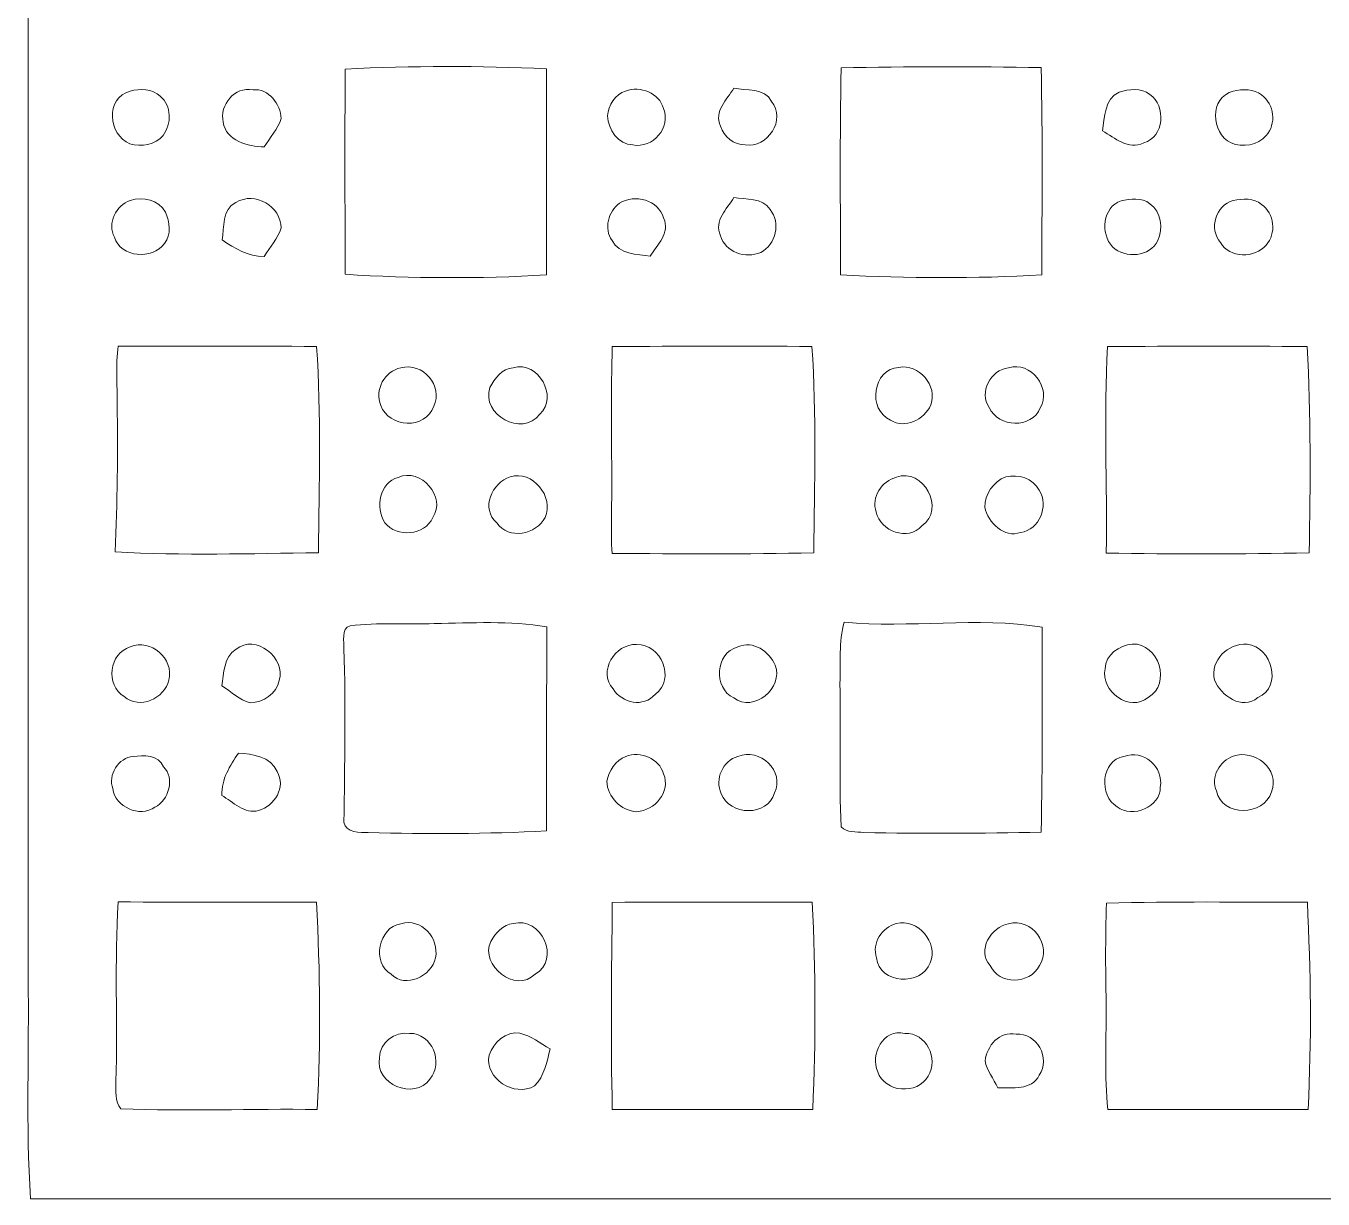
# Model space of a CAD drawing. Header units: centimetres. Extents: x -15.9 to 15.9, y -16 to 16.
# Drawn here: x -15.88 to 0.01, y -15.98 to -1.61 of the extents above; entities that cross this region are included whole.
import ezdxf

# ---------------------------------------------------------------- set-up
doc = ezdxf.new("R2010")
doc.units = ezdxf.units.CM
doc.header["$MEASUREMENT"] = 0
doc.layers.add('Layer 1', color=7, linetype='Continuous')

msp = doc.modelspace()

# ---------------------------------------------------------------- linework, layer by layer
at = {"layer": 'Layer 1', "color": 251, "lineweight": 9}
for points, knots in [([(-15.84223, 15.97032), (-15.18677, 15.98866), (-14.53061, 15.98125), (-13.87479, 15.98161), (-13.87479, 15.98161), (-5.5256, 15.98161), (2.82325, 15.98161), (11.17244, 15.98161), (11.17244, 15.98161), (12.71972, 15.97561), (14.26736, 15.99395), (15.81464, 15.97244), (15.81464, 15.97244), (15.87955, 14.88976), (15.83757, 13.80532), (15.84745, 12.72159), (15.84745, 12.72159), (15.85168, 11.66008), (15.8224, 10.59822), (15.8538, 9.5367), (15.8538, 9.5367), (15.83334, 7.98555), (15.85733, 6.43438), (15.84145, 4.88322), (15.84145, 4.88322), (15.8531, 2.92636), (15.85627, 0.9695), (15.83299, -0.987), (15.83299, -0.987), (15.86721, -2.02205), (15.8344, -3.05746), (15.85027, -4.09251), (15.85027, -4.09251), (15.84286, -7.57408), (15.84957, -11.056), (15.84921, -14.53756), (15.84921, -14.53756), (15.83475, -15.01875), (15.87638, -15.50452), (15.81605, -15.98324), (15.81605, -15.98324), (5.26976, -15.97548), (-5.27689, -15.98289), (-15.82318, -15.97972), (-15.82318, -15.97972), (-15.87822, -15.07519), (-15.84012, -14.16891), (-15.85035, -13.26368), (-15.85035, -13.26368), (-15.84506, -3.51889), (-15.86093, 6.22589), (-15.84223, 15.97032), (-15.84223, 15.97032), (-15.84223, 15.97032), (-15.84223, 15.97032), (-15.84223, 15.97032)], [0, 0, 0, 0, 0.06666667, 0.06666667, 0.06666667, 0.06666667, 0.13333333, 0.13333333, 0.13333333, 0.13333333, 0.2, 0.2, 0.2, 0.2, 0.26666667, 0.26666667, 0.26666667, 0.26666667, 0.33333333, 0.33333333, 0.33333333, 0.33333333, 0.4, 0.4, 0.4, 0.4, 0.46666667, 0.46666667, 0.46666667, 0.46666667, 0.53333333, 0.53333333, 0.53333333, 0.53333333, 0.6, 0.6, 0.6, 0.6, 0.66666667, 0.66666667, 0.66666667, 0.66666667, 0.73333333, 0.73333333, 0.73333333, 0.73333333, 0.8, 0.8, 0.8, 0.8, 0.86666667, 0.86666667, 0.86666667, 0.86666667, 1, 1, 1, 1]), ([(-11.96909, -2.14271), (-11.9712, -2.9802), (-11.97015, -3.81769), (-11.96909, -4.6552), (-11.96909, -4.6552), (-11.14782, -4.70775), (-10.32267, -4.70987), (-9.50105, -4.66402), (-9.50105, -4.66402), (-9.49964, -3.82228), (-9.49928, -2.9809), (-9.50105, -2.13953), (-9.50105, -2.13953), (-10.32303, -2.10002), (-11.14747, -2.09932), (-11.96909, -2.14271), (-11.96909, -2.14271), (-11.96909, -2.14271), (-11.96909, -2.14271), (-11.96909, -2.14271)], [0, 0, 0, 0, 0.16666667, 0.16666667, 0.16666667, 0.16666667, 0.33333333, 0.33333333, 0.33333333, 0.33333333, 0.5, 0.5, 0.5, 0.5, 0.66666667, 0.66666667, 0.66666667, 0.66666667, 1, 1, 1, 1]), ([(-5.89249, -2.12718), (-5.91083, -2.97244), (-5.90166, -3.81805), (-5.8999, -4.6633), (-5.8999, -4.6633), (-5.07863, -4.70564), (-4.25454, -4.70881), (-3.43328, -4.66402), (-3.43328, -4.66402), (-3.43504, -3.81734), (-3.42199, -2.97032), (-3.44386, -2.12401), (-3.44386, -2.12401), (-4.26018, -2.10919), (-5.07651, -2.10884), (-5.89249, -2.12718), (-5.89249, -2.12718), (-5.89249, -2.12718), (-5.89249, -2.12718), (-5.89249, -2.12718)], [0, 0, 0, 0, 0.16666667, 0.16666667, 0.16666667, 0.16666667, 0.33333333, 0.33333333, 0.33333333, 0.33333333, 0.5, 0.5, 0.5, 0.5, 0.66666667, 0.66666667, 0.66666667, 0.66666667, 1, 1, 1, 1]), ([(-14.60187, -2.41081), (-14.90914, -2.49619), (-14.87104, -2.94774), (-14.60469, -3.05746), (-14.60469, -3.05746), (-14.46605, -3.09344), (-14.29248, -3.07474), (-14.19935, -2.9555), (-14.19935, -2.9555), (-14.09281, -2.81827), (-14.0914, -2.58791), (-14.23392, -2.47502), (-14.23392, -2.47502), (-14.33058, -2.38224), (-14.4791, -2.38118), (-14.60187, -2.41081), (-14.60187, -2.41081), (-14.60187, -2.41081), (-14.60187, -2.41081), (-14.60187, -2.41081)], [0, 0, 0, 0, 0.16666667, 0.16666667, 0.16666667, 0.16666667, 0.33333333, 0.33333333, 0.33333333, 0.33333333, 0.5, 0.5, 0.5, 0.5, 0.66666667, 0.66666667, 0.66666667, 0.66666667, 1, 1, 1, 1]), ([(-13.4624, -2.79217), (-13.42888, -3.02147), (-13.15583, -3.09062), (-12.96075, -3.09415), (-12.96075, -3.09415), (-12.88948, -2.98055), (-12.79071, -2.8786), (-12.75261, -2.74772), (-12.75261, -2.74772), (-12.75684, -2.57168), (-12.90677, -2.37695), (-13.09692, -2.39529), (-13.09692, -2.39529), (-13.32622, -2.35437), (-13.50755, -2.5798), (-13.4624, -2.79217), (-13.4624, -2.79217), (-13.4624, -2.79217), (-13.4624, -2.79217), (-13.4624, -2.79217)], [0, 0, 0, 0, 0.16666667, 0.16666667, 0.16666667, 0.16666667, 0.33333333, 0.33333333, 0.33333333, 0.33333333, 0.5, 0.5, 0.5, 0.5, 0.66666667, 0.66666667, 0.66666667, 0.66666667, 1, 1, 1, 1]), ([(-8.53374, -2.41047), (-8.66321, -2.44962), (-8.74364, -2.58651), (-8.75493, -2.71561), (-8.75493, -2.71561), (-8.74681, -2.88036), (-8.62123, -3.06663), (-8.44377, -3.07086), (-8.44377, -3.07086), (-8.20001, -3.11708), (-7.97388, -2.85955), (-8.06736, -2.62461), (-8.06736, -2.62461), (-8.12205, -2.43375), (-8.35206, -2.34485), (-8.53374, -2.41047), (-8.53374, -2.41047), (-8.53374, -2.41047), (-8.53374, -2.41047), (-8.53374, -2.41047)], [0, 0, 0, 0, 0.16666667, 0.16666667, 0.16666667, 0.16666667, 0.33333333, 0.33333333, 0.33333333, 0.33333333, 0.5, 0.5, 0.5, 0.5, 0.66666667, 0.66666667, 0.66666667, 0.66666667, 1, 1, 1, 1]), ([(-7.20729, -2.37555), (-7.29161, -2.51841), (-7.45459, -2.65353), (-7.37028, -2.84191), (-7.37028, -2.84191), (-7.33147, -2.96961), (-7.20447, -3.07404), (-7.06795, -3.0698), (-7.06795, -3.0698), (-6.79878, -3.11672), (-6.55783, -2.75654), (-6.74727, -2.53852), (-6.74727, -2.53852), (-6.8277, -2.36532), (-7.05877, -2.40729), (-7.20729, -2.37555), (-7.20729, -2.37555), (-7.20729, -2.37555), (-7.20729, -2.37555), (-7.20729, -2.37555)], [0, 0, 0, 0, 0.16666667, 0.16666667, 0.16666667, 0.16666667, 0.33333333, 0.33333333, 0.33333333, 0.33333333, 0.5, 0.5, 0.5, 0.5, 0.66666667, 0.66666667, 0.66666667, 0.66666667, 1, 1, 1, 1]), ([(-2.48889, -2.42493), (-2.66775, -2.50606), (-2.66387, -2.73784), (-2.69138, -2.89941), (-2.69138, -2.89941), (-2.53687, -2.98373), (-2.38023, -3.13754), (-2.18621, -3.04617), (-2.18621, -3.04617), (-1.93432, -2.97561), (-1.90892, -2.5918), (-2.11142, -2.45138), (-2.11142, -2.45138), (-2.21513, -2.36636), (-2.37247, -2.38859), (-2.48889, -2.42493), (-2.48889, -2.42493), (-2.48889, -2.42493), (-2.48889, -2.42493), (-2.48889, -2.42493)], [0, 0, 0, 0, 0.16666667, 0.16666667, 0.16666667, 0.16666667, 0.33333333, 0.33333333, 0.33333333, 0.33333333, 0.5, 0.5, 0.5, 0.5, 0.66666667, 0.66666667, 0.66666667, 0.66666667, 1, 1, 1, 1]), ([(-1.08942, -2.41187), (-1.38716, -2.48808), (-1.36459, -2.92164), (-1.11729, -3.04687), (-1.11729, -3.04687), (-0.97618, -3.10296), (-0.78815, -3.07721), (-0.6869, -2.95621), (-0.6869, -2.95621), (-0.55778, -2.81792), (-0.58777, -2.5671), (-0.74193, -2.45915), (-0.74193, -2.45915), (-0.83754, -2.37942), (-0.97618, -2.38613), (-1.08942, -2.41187), (-1.08942, -2.41187), (-1.08942, -2.41187), (-1.08942, -2.41187), (-1.08942, -2.41187)], [0, 0, 0, 0, 0.16666667, 0.16666667, 0.16666667, 0.16666667, 0.33333333, 0.33333333, 0.33333333, 0.33333333, 0.5, 0.5, 0.5, 0.5, 0.66666667, 0.66666667, 0.66666667, 0.66666667, 1, 1, 1, 1]), ([(-13.30647, -3.77712), (-13.48109, -3.85368), (-13.44652, -4.0851), (-13.4758, -4.23432), (-13.4758, -4.23432), (-13.32093, -4.33875), (-13.15724, -4.44034), (-12.96145, -4.43646), (-12.96145, -4.43646), (-12.88984, -4.32217), (-12.79141, -4.21951), (-12.75225, -4.08827), (-12.75225, -4.08827), (-12.75261, -3.82651), (-13.07187, -3.62931), (-13.30647, -3.77712), (-13.30647, -3.77712), (-13.30647, -3.77712), (-13.30647, -3.77712), (-13.30647, -3.77712)], [0, 0, 0, 0, 0.16666667, 0.16666667, 0.16666667, 0.16666667, 0.33333333, 0.33333333, 0.33333333, 0.33333333, 0.5, 0.5, 0.5, 0.5, 0.66666667, 0.66666667, 0.66666667, 0.66666667, 1, 1, 1, 1]), ([(-14.60151, -3.75137), (-14.77402, -3.80535), (-14.88409, -4.03641), (-14.79484, -4.19904), (-14.79484, -4.19904), (-14.71899, -4.45482), (-14.32741, -4.48234), (-14.18241, -4.27736), (-14.18241, -4.27736), (-14.0921, -4.17012), (-14.1168, -4.01172), (-14.17077, -3.89283), (-14.17077, -3.89283), (-14.25191, -3.74326), (-14.447, -3.70198), (-14.60151, -3.75137), (-14.60151, -3.75137), (-14.60151, -3.75137), (-14.60151, -3.75137), (-14.60151, -3.75137)], [0, 0, 0, 0, 0.16666667, 0.16666667, 0.16666667, 0.16666667, 0.33333333, 0.33333333, 0.33333333, 0.33333333, 0.5, 0.5, 0.5, 0.5, 0.66666667, 0.66666667, 0.66666667, 0.66666667, 1, 1, 1, 1]), ([(-8.60711, -3.78559), (-8.74681, -3.88684), (-8.80254, -4.09498), (-8.69848, -4.24208), (-8.69848, -4.24208), (-8.6117, -4.41036), (-8.39157, -4.40965), (-8.23211, -4.4347), (-8.23211, -4.4347), (-8.14745, -4.29041), (-7.9834, -4.15424), (-8.06736, -3.96515), (-8.06736, -3.96515), (-8.12874, -3.74537), (-8.42226, -3.666), (-8.60711, -3.78559), (-8.60711, -3.78559), (-8.60711, -3.78559), (-8.60711, -3.78559), (-8.60711, -3.78559)], [0, 0, 0, 0, 0.16666667, 0.16666667, 0.16666667, 0.16666667, 0.33333333, 0.33333333, 0.33333333, 0.33333333, 0.5, 0.5, 0.5, 0.5, 0.66666667, 0.66666667, 0.66666667, 0.66666667, 1, 1, 1, 1]), ([(-7.20694, -3.71539), (-7.29125, -3.85861), (-7.45459, -3.99408), (-7.37028, -4.18246), (-7.37028, -4.18246), (-7.31348, -4.38355), (-7.06195, -4.46927), (-6.87745, -4.38708), (-6.87745, -4.38708), (-6.6933, -4.29289), (-6.62662, -4.02266), (-6.7635, -3.86144), (-6.7635, -3.86144), (-6.85416, -3.7108), (-7.06336, -3.74361), (-7.20694, -3.71539), (-7.20694, -3.71539), (-7.20694, -3.71539), (-7.20694, -3.71539), (-7.20694, -3.71539)], [0, 0, 0, 0, 0.16666667, 0.16666667, 0.16666667, 0.16666667, 0.33333333, 0.33333333, 0.33333333, 0.33333333, 0.5, 0.5, 0.5, 0.5, 0.66666667, 0.66666667, 0.66666667, 0.66666667, 1, 1, 1, 1]), ([(-2.46384, -3.75419), (-2.69138, -3.83674), (-2.72031, -4.15424), (-2.56897, -4.32111), (-2.56897, -4.32111), (-2.41198, -4.4654), (-2.11106, -4.44459), (-2.01229, -4.24208), (-2.01229, -4.24208), (-1.94879, -4.09427), (-1.97066, -3.88825), (-2.11142, -3.79194), (-2.11142, -3.79194), (-2.20773, -3.70833), (-2.35166, -3.73479), (-2.46384, -3.75419), (-2.46384, -3.75419), (-2.46384, -3.75419), (-2.46384, -3.75419), (-2.46384, -3.75419)], [0, 0, 0, 0, 0.16666667, 0.16666667, 0.16666667, 0.16666667, 0.33333333, 0.33333333, 0.33333333, 0.33333333, 0.5, 0.5, 0.5, 0.5, 0.66666667, 0.66666667, 0.66666667, 0.66666667, 1, 1, 1, 1]), ([(-1.08942, -3.75243), (-1.3032, -3.80923), (-1.39316, -4.09639), (-1.24641, -4.26678), (-1.24641, -4.26678), (-1.13458, -4.46257), (-0.82625, -4.46116), (-0.6869, -4.29676), (-0.6869, -4.29676), (-0.55778, -4.15848), (-0.58777, -3.90765), (-0.74193, -3.7997), (-0.74193, -3.7997), (-0.83754, -3.71997), (-0.97618, -3.72668), (-1.08942, -3.75243), (-1.08942, -3.75243), (-1.08942, -3.75243), (-1.08942, -3.75243), (-1.08942, -3.75243)], [0, 0, 0, 0, 0.16666667, 0.16666667, 0.16666667, 0.16666667, 0.33333333, 0.33333333, 0.33333333, 0.33333333, 0.5, 0.5, 0.5, 0.5, 0.66666667, 0.66666667, 0.66666667, 0.66666667, 1, 1, 1, 1]), ([(-14.74686, -5.53432), (-14.78355, -5.76892), (-14.75709, -6.00669), (-14.76168, -6.2434), (-14.76168, -6.2434), (-14.75003, -6.84701), (-14.76097, -7.45131), (-14.78531, -8.05456), (-14.78531, -8.05456), (-13.95664, -8.1043), (-13.12479, -8.07573), (-12.29505, -8.06656), (-12.29505, -8.06656), (-12.28694, -7.22412), (-12.2633, -6.37993), (-12.31728, -5.53855), (-12.31728, -5.53855), (-13.12726, -5.53573), (-13.93723, -5.53996), (-14.74686, -5.53432), (-14.74686, -5.53432), (-14.74686, -5.53432), (-14.74686, -5.53432), (-14.74686, -5.53432)], [0, 0, 0, 0, 0.14285714, 0.14285714, 0.14285714, 0.14285714, 0.28571429, 0.28571429, 0.28571429, 0.28571429, 0.42857143, 0.42857143, 0.42857143, 0.42857143, 0.57142857, 0.57142857, 0.57142857, 0.57142857, 0.71428571, 0.71428571, 0.71428571, 0.71428571, 1, 1, 1, 1]), ([(-8.69565, -5.53961), (-8.71259, -6.08818), (-8.70377, -6.63675), (-8.70236, -7.18532), (-8.70236, -7.18532), (-8.70025, -7.48236), (-8.71789, -7.77975), (-8.69778, -8.07644), (-8.69778, -8.07644), (-7.8744, -8.07679), (-7.05066, -8.08772), (-6.22728, -8.06656), (-6.22728, -8.06656), (-6.21916, -7.22377), (-6.19553, -6.37993), (-6.24985, -5.53855), (-6.24985, -5.53855), (-7.06512, -5.53644), (-7.88038, -5.53608), (-8.69565, -5.53961), (-8.69565, -5.53961), (-8.69565, -5.53961), (-8.69565, -5.53961), (-8.69565, -5.53961)], [0, 0, 0, 0, 0.14285714, 0.14285714, 0.14285714, 0.14285714, 0.28571429, 0.28571429, 0.28571429, 0.28571429, 0.42857143, 0.42857143, 0.42857143, 0.42857143, 0.57142857, 0.57142857, 0.57142857, 0.57142857, 0.71428571, 0.71428571, 0.71428571, 0.71428571, 1, 1, 1, 1]), ([(-2.62859, -5.53926), (-2.67939, -6.38169), (-2.62965, -7.22624), (-2.64693, -8.07009), (-2.64693, -8.07009), (-1.81826, -8.0849), (-0.98888, -8.0842), (-0.15985, -8.06656), (-0.15985, -8.06656), (-0.14609, -7.22412), (-0.13551, -6.38063), (-0.1849, -5.53926), (-0.1849, -5.53926), (-0.99946, -5.53608), (-1.81403, -5.53679), (-2.62859, -5.53926), (-2.62859, -5.53926), (-2.62859, -5.53926), (-2.62859, -5.53926), (-2.62859, -5.53926)], [0, 0, 0, 0, 0.16666667, 0.16666667, 0.16666667, 0.16666667, 0.33333333, 0.33333333, 0.33333333, 0.33333333, 0.5, 0.5, 0.5, 0.5, 0.66666667, 0.66666667, 0.66666667, 0.66666667, 1, 1, 1, 1]), ([(-9.91027, -5.80031), (-10.04398, -5.81125), (-10.13993, -5.93014), (-10.19603, -6.04232), (-10.19603, -6.04232), (-10.30256, -6.37393), (-9.8062, -6.65615), (-9.58501, -6.37076), (-9.58501, -6.37076), (-9.35429, -6.15556), (-9.59913, -5.71247), (-9.91027, -5.80031), (-9.91027, -5.80031), (-9.91027, -5.80031), (-9.91027, -5.80031), (-9.91027, -5.80031)], [0, 0, 0, 0, 0.2, 0.2, 0.2, 0.2, 0.4, 0.4, 0.4, 0.4, 0.6, 0.6, 0.6, 0.6, 1, 1, 1, 1]), ([(-3.8425, -5.80031), (-4.0584, -5.82289), (-4.21221, -6.103), (-4.0778, -6.2882), (-4.0778, -6.2882), (-3.96879, -6.53691), (-3.55745, -6.54997), (-3.45338, -6.29173), (-3.45338, -6.29173), (-3.31227, -6.05079), (-3.56557, -5.71494), (-3.8425, -5.80031), (-3.8425, -5.80031), (-3.8425, -5.80031), (-3.8425, -5.80031), (-3.8425, -5.80031)], [0, 0, 0, 0, 0.2, 0.2, 0.2, 0.2, 0.4, 0.4, 0.4, 0.4, 0.6, 0.6, 0.6, 0.6, 1, 1, 1, 1]), ([(-11.28505, -5.80172), (-11.48508, -5.83877), (-11.61137, -6.06984), (-11.53023, -6.2621), (-11.53023, -6.2621), (-11.43816, -6.53515), (-10.97778, -6.56372), (-10.88359, -6.27127), (-10.88359, -6.27127), (-10.76153, -6.02539), (-11.01976, -5.72447), (-11.28505, -5.80172), (-11.28505, -5.80172), (-11.28505, -5.80172), (-11.28505, -5.80172), (-11.28505, -5.80172)], [0, 0, 0, 0, 0.2, 0.2, 0.2, 0.2, 0.4, 0.4, 0.4, 0.4, 0.6, 0.6, 0.6, 0.6, 1, 1, 1, 1]), ([(-5.18446, -5.79537), (-5.50937, -5.81478), (-5.57146, -6.31607), (-5.28959, -6.44202), (-5.28959, -6.44202), (-5.10826, -6.55279), (-4.87614, -6.43884), (-4.79465, -6.25575), (-4.79465, -6.25575), (-4.70539, -6.01868), (-4.94211, -5.74846), (-5.18446, -5.79537), (-5.18446, -5.79537), (-5.18446, -5.79537), (-5.18446, -5.79537), (-5.18446, -5.79537)], [0, 0, 0, 0, 0.2, 0.2, 0.2, 0.2, 0.4, 0.4, 0.4, 0.4, 0.6, 0.6, 0.6, 0.6, 1, 1, 1, 1]), ([(-11.31715, -7.14334), (-11.54858, -7.20719), (-11.60467, -7.5127), (-11.48366, -7.69791), (-11.48366, -7.69791), (-11.33444, -7.8817), (-10.99295, -7.85983), (-10.89488, -7.6337), (-10.89488, -7.6337), (-10.72308, -7.38429), (-11.04234, -7.02163), (-11.31715, -7.14334), (-11.31715, -7.14334), (-11.31715, -7.14334), (-11.31715, -7.14334), (-11.31715, -7.14334)], [0, 0, 0, 0, 0.2, 0.2, 0.2, 0.2, 0.4, 0.4, 0.4, 0.4, 0.6, 0.6, 0.6, 0.6, 1, 1, 1, 1]), ([(-9.94555, -7.13628), (-10.17133, -7.20507), (-10.31244, -7.52928), (-10.11065, -7.70037), (-10.11065, -7.70037), (-9.96601, -7.90992), (-9.62488, -7.84642), (-9.5194, -7.63335), (-9.5194, -7.63335), (-9.40439, -7.38041), (-9.67496, -7.04915), (-9.94555, -7.13628), (-9.94555, -7.13628), (-9.94555, -7.13628), (-9.94555, -7.13628), (-9.94555, -7.13628)], [0, 0, 0, 0, 0.2, 0.2, 0.2, 0.2, 0.4, 0.4, 0.4, 0.4, 0.6, 0.6, 0.6, 0.6, 1, 1, 1, 1]), ([(-5.21621, -7.14087), (-5.39366, -7.18814), (-5.52772, -7.38393), (-5.46386, -7.56914), (-5.46386, -7.56914), (-5.41377, -7.80303), (-5.06946, -7.93074), (-4.90401, -7.7353), (-4.90401, -7.7353), (-4.60555, -7.53633), (-4.8899, -7.0181), (-5.21621, -7.14087), (-5.21621, -7.14087), (-5.21621, -7.14087), (-5.21621, -7.14087), (-5.21621, -7.14087)], [0, 0, 0, 0, 0.2, 0.2, 0.2, 0.2, 0.4, 0.4, 0.4, 0.4, 0.6, 0.6, 0.6, 0.6, 1, 1, 1, 1]), ([(-3.87671, -7.1384), (-4.02594, -7.19061), (-4.13671, -7.35112), (-4.13248, -7.50882), (-4.13248, -7.50882), (-4.09297, -7.69438), (-3.8933, -7.89511), (-3.69433, -7.81679), (-3.69433, -7.81679), (-3.46397, -7.78927), (-3.34614, -7.48977), (-3.46573, -7.30068), (-3.46573, -7.30068), (-3.54052, -7.15533), (-3.72396, -7.09959), (-3.87671, -7.1384), (-3.87671, -7.1384), (-3.87671, -7.1384), (-3.87671, -7.1384), (-3.87671, -7.1384)], [0, 0, 0, 0, 0.16666667, 0.16666667, 0.16666667, 0.16666667, 0.33333333, 0.33333333, 0.33333333, 0.33333333, 0.5, 0.5, 0.5, 0.5, 0.66666667, 0.66666667, 0.66666667, 0.66666667, 1, 1, 1, 1]), ([(-11.9077, -8.9612), (-12.0213, -8.99542), (-11.97755, -9.16405), (-11.9832, -9.24096), (-11.9832, -9.24096), (-11.95956, -9.94968), (-11.97367, -10.65912), (-11.9832, -11.36785), (-11.9832, -11.36785), (-11.96591, -11.49697), (-11.77612, -11.49309), (-11.68792, -11.4945), (-11.68792, -11.4945), (-10.95944, -11.51143), (-10.22919, -11.51179), (-9.50141, -11.47369), (-9.50141, -11.47369), (-9.49823, -10.64078), (-9.50282, -9.80821), (-9.49717, -8.97567), (-9.49717, -8.97567), (-9.95189, -8.89347), (-10.41722, -8.9291), (-10.87618, -8.93368), (-10.87618, -8.93368), (-11.21979, -8.95027), (-11.56551, -8.91746), (-11.9077, -8.9612), (-11.9077, -8.9612), (-11.9077, -8.9612), (-11.9077, -8.9612), (-11.9077, -8.9612)], [0, 0, 0, 0, 0.11111111, 0.11111111, 0.11111111, 0.11111111, 0.22222222, 0.22222222, 0.22222222, 0.22222222, 0.33333333, 0.33333333, 0.33333333, 0.33333333, 0.44444444, 0.44444444, 0.44444444, 0.44444444, 0.55555556, 0.55555556, 0.55555556, 0.55555556, 0.66666667, 0.66666667, 0.66666667, 0.66666667, 0.77777778, 0.77777778, 0.77777778, 0.77777778, 1, 1, 1, 1]), ([(-5.85615, -8.9164), (-5.92142, -9.16017), (-5.89955, -9.41523), (-5.90695, -9.66535), (-5.90695, -9.66535), (-5.89566, -10.25061), (-5.92001, -10.83692), (-5.89249, -11.42218), (-5.89249, -11.42218), (-5.82229, -11.49803), (-5.7101, -11.48356), (-5.61662, -11.49379), (-5.61662, -11.49379), (-4.89236, -11.50755), (-4.16811, -11.50438), (-3.44386, -11.4885), (-3.44386, -11.4885), (-3.42128, -10.65101), (-3.43786, -9.81351), (-3.42975, -8.97637), (-3.42975, -8.97637), (-4.23231, -8.84902), (-5.04865, -8.99225), (-5.85615, -8.9164), (-5.85615, -8.9164), (-5.85615, -8.9164), (-5.85615, -8.9164), (-5.85615, -8.9164)], [0, 0, 0, 0, 0.125, 0.125, 0.125, 0.125, 0.25, 0.25, 0.25, 0.25, 0.375, 0.375, 0.375, 0.375, 0.5, 0.5, 0.5, 0.5, 0.625, 0.625, 0.625, 0.625, 0.75, 0.75, 0.75, 0.75, 1, 1, 1, 1]), ([(-13.304, -9.24871), (-13.4564, -9.34537), (-13.45499, -9.54082), (-13.47686, -9.6978), (-13.47686, -9.6978), (-13.36362, -9.76836), (-13.26202, -9.86749), (-13.13078, -9.90487), (-13.13078, -9.90487), (-12.9738, -9.89924), (-12.80693, -9.79305), (-12.77448, -9.63148), (-12.77448, -9.63148), (-12.68664, -9.35667), (-13.06975, -9.05081), (-13.304, -9.24871), (-13.304, -9.24871), (-13.304, -9.24871), (-13.304, -9.24871), (-13.304, -9.24871)], [0, 0, 0, 0, 0.16666667, 0.16666667, 0.16666667, 0.16666667, 0.33333333, 0.33333333, 0.33333333, 0.33333333, 0.5, 0.5, 0.5, 0.5, 0.66666667, 0.66666667, 0.66666667, 0.66666667, 1, 1, 1, 1]), ([(-14.60116, -9.22014), (-14.85693, -9.29387), (-14.91231, -9.69075), (-14.67313, -9.82726), (-14.67313, -9.82726), (-14.48898, -9.99308), (-14.17889, -9.84985), (-14.12597, -9.62619), (-14.12597, -9.62619), (-14.0667, -9.36125), (-14.34505, -9.11325), (-14.60116, -9.22014), (-14.60116, -9.22014), (-14.60116, -9.22014), (-14.60116, -9.22014), (-14.60116, -9.22014)], [0, 0, 0, 0, 0.2, 0.2, 0.2, 0.2, 0.4, 0.4, 0.4, 0.4, 0.6, 0.6, 0.6, 0.6, 1, 1, 1, 1]), ([(-8.39898, -9.19121), (-8.6625, -9.17357), (-8.87558, -9.52494), (-8.6872, -9.73379), (-8.6872, -9.73379), (-8.57395, -9.90629), (-8.3189, -9.96979), (-8.16791, -9.7987), (-8.16791, -9.7987), (-7.91848, -9.61384), (-8.09629, -9.17851), (-8.39898, -9.19121), (-8.39898, -9.19121), (-8.39898, -9.19121), (-8.39898, -9.19121), (-8.39898, -9.19121)], [0, 0, 0, 0, 0.2, 0.2, 0.2, 0.2, 0.4, 0.4, 0.4, 0.4, 0.6, 0.6, 0.6, 0.6, 1, 1, 1, 1]), ([(-7.1572, -9.22049), (-7.43766, -9.29281), (-7.46235, -9.72037), (-7.20906, -9.8449), (-7.20906, -9.8449), (-6.96141, -10.02835), (-6.59558, -9.72602), (-6.7, -9.44169), (-6.7, -9.44169), (-6.77867, -9.27588), (-6.96493, -9.13477), (-7.1572, -9.22049), (-7.1572, -9.22049), (-7.1572, -9.22049), (-7.1572, -9.22049), (-7.1572, -9.22049)], [0, 0, 0, 0, 0.2, 0.2, 0.2, 0.2, 0.4, 0.4, 0.4, 0.4, 0.6, 0.6, 0.6, 0.6, 1, 1, 1, 1]), ([(-2.32767, -9.18485), (-2.48466, -9.19827), (-2.65752, -9.31715), (-2.65893, -9.48719), (-2.65893, -9.48719), (-2.71643, -9.76201), (-2.35977, -10.02799), (-2.13223, -9.83749), (-2.13223, -9.83749), (-1.84295, -9.67487), (-2.00065, -9.17146), (-2.32767, -9.18485), (-2.32767, -9.18485), (-2.32767, -9.18485), (-2.32767, -9.18485), (-2.32767, -9.18485)], [0, 0, 0, 0, 0.2, 0.2, 0.2, 0.2, 0.4, 0.4, 0.4, 0.4, 0.6, 0.6, 0.6, 0.6, 1, 1, 1, 1]), ([(-0.92115, -9.18804), (-1.15504, -9.17146), (-1.37482, -9.38417), (-1.32049, -9.62512), (-1.32049, -9.62512), (-1.24006, -9.81775), (-0.98323, -10.00225), (-0.78744, -9.84138), (-0.78744, -9.84138), (-0.48158, -9.70627), (-0.61317, -9.22049), (-0.92115, -9.18804), (-0.92115, -9.18804), (-0.92115, -9.18804), (-0.92115, -9.18804), (-0.92115, -9.18804)], [0, 0, 0, 0, 0.2, 0.2, 0.2, 0.2, 0.4, 0.4, 0.4, 0.4, 0.6, 0.6, 0.6, 0.6, 1, 1, 1, 1]), ([(-7.1572, -10.56105), (-7.3417, -10.61397), (-7.44542, -10.83939), (-7.36146, -11.01754), (-7.36146, -11.01754), (-7.26162, -11.28883), (-6.79101, -11.30329), (-6.71093, -11.00731), (-6.71093, -11.00731), (-6.57476, -10.7459), (-6.89085, -10.4478), (-7.1572, -10.56105), (-7.1572, -10.56105), (-7.1572, -10.56105), (-7.1572, -10.56105), (-7.1572, -10.56105)], [0, 0, 0, 0, 0.2, 0.2, 0.2, 0.2, 0.4, 0.4, 0.4, 0.4, 0.6, 0.6, 0.6, 0.6, 1, 1, 1, 1]), ([(-2.42927, -10.56317), (-2.7122, -10.60444), (-2.73971, -11.04788), (-2.51041, -11.17841), (-2.51041, -11.17841), (-2.32414, -11.32234), (-1.97842, -11.18335), (-1.98371, -10.93711), (-1.98371, -10.93711), (-1.93785, -10.6944), (-2.19467, -10.46544), (-2.42927, -10.56317), (-2.42927, -10.56317), (-2.42927, -10.56317), (-2.42927, -10.56317), (-2.42927, -10.56317)], [0, 0, 0, 0, 0.2, 0.2, 0.2, 0.2, 0.4, 0.4, 0.4, 0.4, 0.6, 0.6, 0.6, 0.6, 1, 1, 1, 1]), ([(-1.09048, -10.55999), (-1.25276, -10.60762), (-1.37588, -10.82069), (-1.29615, -10.98332), (-1.29615, -10.98332), (-1.23124, -11.30435), (-0.71018, -11.29694), (-0.62199, -10.99426), (-0.62199, -10.99426), (-0.51228, -10.71768), (-0.83225, -10.46333), (-1.09048, -10.55999), (-1.09048, -10.55999), (-1.09048, -10.55999), (-1.09048, -10.55999), (-1.09048, -10.55999)], [0, 0, 0, 0, 0.2, 0.2, 0.2, 0.2, 0.4, 0.4, 0.4, 0.4, 0.6, 0.6, 0.6, 0.6, 1, 1, 1, 1]), ([(-14.56588, -10.56246), (-14.7398, -10.57163), (-14.88233, -10.79424), (-14.81318, -10.95581), (-14.81318, -10.95581), (-14.78849, -11.18194), (-14.48122, -11.31458), (-14.29848, -11.18264), (-14.29848, -11.18264), (-14.12879, -11.10151), (-14.05012, -10.82352), (-14.19265, -10.68911), (-14.19265, -10.68911), (-14.25332, -10.53953), (-14.43818, -10.54623), (-14.56588, -10.56246), (-14.56588, -10.56246), (-14.56588, -10.56246), (-14.56588, -10.56246), (-14.56588, -10.56246)], [0, 0, 0, 0, 0.16666667, 0.16666667, 0.16666667, 0.16666667, 0.33333333, 0.33333333, 0.33333333, 0.33333333, 0.5, 0.5, 0.5, 0.5, 0.66666667, 0.66666667, 0.66666667, 0.66666667, 1, 1, 1, 1]), ([(-13.27507, -10.51977), (-13.38055, -10.67605), (-13.48286, -10.84116), (-13.48039, -11.03906), (-13.48039, -11.03906), (-13.34069, -11.1135), (-13.20205, -11.27895), (-13.02777, -11.22215), (-13.02777, -11.22215), (-12.83233, -11.17347), (-12.68734, -10.93041), (-12.802, -10.74626), (-12.802, -10.74626), (-12.87643, -10.55964), (-13.10362, -10.53493), (-13.27507, -10.51977), (-13.27507, -10.51977), (-13.27507, -10.51977), (-13.27507, -10.51977), (-13.27507, -10.51977)], [0, 0, 0, 0, 0.16666667, 0.16666667, 0.16666667, 0.16666667, 0.33333333, 0.33333333, 0.33333333, 0.33333333, 0.5, 0.5, 0.5, 0.5, 0.66666667, 0.66666667, 0.66666667, 0.66666667, 1, 1, 1, 1]), ([(-8.53161, -10.5621), (-8.65755, -10.60903), (-8.73764, -10.7385), (-8.76162, -10.8662), (-8.76162, -10.8662), (-8.75916, -11.05917), (-8.58736, -11.2285), (-8.3958, -11.23874), (-8.3958, -11.23874), (-8.17777, -11.22286), (-7.9767, -10.99991), (-8.06736, -10.77377), (-8.06736, -10.77377), (-8.12169, -10.58398), (-8.35065, -10.49296), (-8.53161, -10.5621), (-8.53161, -10.5621), (-8.53161, -10.5621), (-8.53161, -10.5621), (-8.53161, -10.5621)], [0, 0, 0, 0, 0.16666667, 0.16666667, 0.16666667, 0.16666667, 0.33333333, 0.33333333, 0.33333333, 0.33333333, 0.5, 0.5, 0.5, 0.5, 0.66666667, 0.66666667, 0.66666667, 0.66666667, 1, 1, 1, 1]), ([(-14.74756, -12.34258), (-14.79625, -13.07565), (-14.75215, -13.81154), (-14.77649, -14.54603), (-14.77649, -14.54603), (-14.77261, -14.65645), (-14.79554, -14.78627), (-14.71546, -14.87693), (-14.71546, -14.87693), (-13.91501, -14.91151), (-13.11103, -14.8734), (-12.30916, -14.8861), (-12.30916, -14.8861), (-12.26366, -14.0412), (-12.27706, -13.19312), (-12.31728, -12.34822), (-12.31728, -12.34822), (-13.12726, -12.34328), (-13.93723, -12.34928), (-14.74756, -12.34258), (-14.74756, -12.34258), (-14.74756, -12.34258), (-14.74756, -12.34258), (-14.74756, -12.34258)], [0, 0, 0, 0, 0.14285714, 0.14285714, 0.14285714, 0.14285714, 0.28571429, 0.28571429, 0.28571429, 0.28571429, 0.42857143, 0.42857143, 0.42857143, 0.42857143, 0.57142857, 0.57142857, 0.57142857, 0.57142857, 0.71428571, 0.71428571, 0.71428571, 0.71428571, 1, 1, 1, 1]), ([(-8.69565, -12.34963), (-8.70413, -13.19454), (-8.71683, -14.0405), (-8.69601, -14.8854), (-8.69601, -14.8854), (-7.87792, -14.88752), (-7.05948, -14.88716), (-6.24139, -14.88575), (-6.24139, -14.88575), (-6.20011, -14.0405), (-6.20611, -13.19207), (-6.24633, -12.34681), (-6.24633, -12.34681), (-7.06265, -12.3461), (-7.87933, -12.34328), (-8.69565, -12.34963), (-8.69565, -12.34963), (-8.69565, -12.34963), (-8.69565, -12.34963), (-8.69565, -12.34963)], [0, 0, 0, 0, 0.16666667, 0.16666667, 0.16666667, 0.16666667, 0.33333333, 0.33333333, 0.33333333, 0.33333333, 0.5, 0.5, 0.5, 0.5, 0.66666667, 0.66666667, 0.66666667, 0.66666667, 1, 1, 1, 1]), ([(-2.64446, -12.35916), (-2.65611, -12.79343), (-2.65575, -13.22805), (-2.64482, -13.66302), (-2.64482, -13.66302), (-2.64729, -14.06978), (-2.6674, -14.47935), (-2.62647, -14.8854), (-2.62647, -14.8854), (-1.80873, -14.88752), (-0.99135, -14.88716), (-0.17361, -14.88575), (-0.17361, -14.88575), (-0.1281, -14.0412), (-0.14151, -13.19277), (-0.18172, -12.34822), (-0.18172, -12.34822), (-1.00264, -12.34681), (-1.8239, -12.33587), (-2.64446, -12.35916), (-2.64446, -12.35916), (-2.64446, -12.35916), (-2.64446, -12.35916), (-2.64446, -12.35916)], [0, 0, 0, 0, 0.14285714, 0.14285714, 0.14285714, 0.14285714, 0.28571429, 0.28571429, 0.28571429, 0.28571429, 0.42857143, 0.42857143, 0.42857143, 0.42857143, 0.57142857, 0.57142857, 0.57142857, 0.57142857, 0.71428571, 0.71428571, 0.71428571, 0.71428571, 1, 1, 1, 1]), ([(-11.2854, -12.61034), (-11.56022, -12.65161), (-11.64735, -13.09258), (-11.405, -13.22875), (-11.405, -13.22875), (-11.22684, -13.40973), (-10.91111, -13.25133), (-10.86101, -13.03014), (-10.86101, -13.03014), (-10.8148, -12.78425), (-11.03176, -12.53731), (-11.2854, -12.61034), (-11.2854, -12.61034), (-11.2854, -12.61034), (-11.2854, -12.61034), (-11.2854, -12.61034)], [0, 0, 0, 0, 0.2, 0.2, 0.2, 0.2, 0.4, 0.4, 0.4, 0.4, 0.6, 0.6, 0.6, 0.6, 1, 1, 1, 1]), ([(-9.91027, -12.60892), (-10.03621, -12.61704), (-10.12441, -12.72675), (-10.18509, -12.82729), (-10.18509, -12.82729), (-10.3202, -13.12045), (-9.88064, -13.46794), (-9.64075, -13.22875), (-9.64075, -13.22875), (-9.32361, -13.05554), (-9.5642, -12.51191), (-9.91027, -12.60892), (-9.91027, -12.60892), (-9.91027, -12.60892), (-9.91027, -12.60892), (-9.91027, -12.60892)], [0, 0, 0, 0, 0.2, 0.2, 0.2, 0.2, 0.4, 0.4, 0.4, 0.4, 0.6, 0.6, 0.6, 0.6, 1, 1, 1, 1]), ([(-5.21727, -12.60963), (-5.39437, -12.65408), (-5.51784, -12.8467), (-5.45998, -13.02944), (-5.45998, -13.02944), (-5.42576, -13.35082), (-4.90789, -13.37974), (-4.80346, -13.08905), (-4.80346, -13.08905), (-4.6955, -12.84246), (-4.95198, -12.54013), (-5.21727, -12.60963), (-5.21727, -12.60963), (-5.21727, -12.60963), (-5.21727, -12.60963), (-5.21727, -12.60963)], [0, 0, 0, 0, 0.2, 0.2, 0.2, 0.2, 0.4, 0.4, 0.4, 0.4, 0.6, 0.6, 0.6, 0.6, 1, 1, 1, 1]), ([(-3.84144, -12.61139), (-4.05734, -12.64667), (-4.23479, -12.93807), (-4.06757, -13.12222), (-4.06757, -13.12222), (-3.96033, -13.36599), (-3.57933, -13.3547), (-3.46467, -13.12433), (-3.46467, -13.12433), (-3.3031, -12.88233), (-3.55569, -12.52814), (-3.84144, -12.61139), (-3.84144, -12.61139), (-3.84144, -12.61139), (-3.84144, -12.61139), (-3.84144, -12.61139)], [0, 0, 0, 0, 0.2, 0.2, 0.2, 0.2, 0.4, 0.4, 0.4, 0.4, 0.6, 0.6, 0.6, 0.6, 1, 1, 1, 1]), ([(-11.17886, -13.95336), (-11.35949, -13.93396), (-11.54999, -14.0606), (-11.54752, -14.25005), (-11.54752, -14.25005), (-11.61066, -14.58236), (-11.12066, -14.77498), (-10.93051, -14.51392), (-10.93051, -14.51392), (-10.758, -14.31143), (-10.90476, -13.95089), (-11.17886, -13.95336), (-11.17886, -13.95336), (-11.17886, -13.95336), (-11.17886, -13.95336), (-11.17886, -13.95336)], [0, 0, 0, 0, 0.2, 0.2, 0.2, 0.2, 0.4, 0.4, 0.4, 0.4, 0.6, 0.6, 0.6, 0.6, 1, 1, 1, 1]), ([(-10.20414, -14.21971), (-10.26376, -14.51075), (-9.8944, -14.73864), (-9.64816, -14.59753), (-9.64816, -14.59753), (-9.5261, -14.47794), (-9.49788, -14.30049), (-9.45731, -14.14351), (-9.45731, -14.14351), (-9.57937, -14.07648), (-9.69155, -13.98405), (-9.82877, -13.95054), (-9.82877, -13.95054), (-9.99881, -13.92479), (-10.15581, -14.06449), (-10.20414, -14.21971), (-10.20414, -14.21971), (-10.20414, -14.21971), (-10.20414, -14.21971), (-10.20414, -14.21971)], [0, 0, 0, 0, 0.16666667, 0.16666667, 0.16666667, 0.16666667, 0.33333333, 0.33333333, 0.33333333, 0.33333333, 0.5, 0.5, 0.5, 0.5, 0.66666667, 0.66666667, 0.66666667, 0.66666667, 1, 1, 1, 1]), ([(-5.11109, -13.95336), (-5.38872, -13.89586), (-5.53724, -14.20807), (-5.44446, -14.42644), (-5.44446, -14.42644), (-5.36015, -14.67938), (-4.95763, -14.70972), (-4.82674, -14.47829), (-4.82674, -14.47829), (-4.69339, -14.2638), (-4.85144, -13.94278), (-5.11109, -13.95336), (-5.11109, -13.95336), (-5.11109, -13.95336), (-5.11109, -13.95336), (-5.11109, -13.95336)], [0, 0, 0, 0, 0.2, 0.2, 0.2, 0.2, 0.4, 0.4, 0.4, 0.4, 0.6, 0.6, 0.6, 0.6, 1, 1, 1, 1]), ([(-4.12859, -14.28991), (-4.11308, -14.41232), (-4.0217, -14.50863), (-3.97513, -14.62117), (-3.97513, -14.62117), (-3.79805, -14.61341), (-3.55816, -14.65997), (-3.46573, -14.46454), (-3.46573, -14.46454), (-3.3218, -14.26522), (-3.49854, -13.93431), (-3.74866, -13.96535), (-3.74866, -13.96535), (-3.95503, -13.91914), (-4.10849, -14.10823), (-4.12859, -14.28991)], [0, 0, 0, 0, 0.2, 0.2, 0.2, 0.2, 0.4, 0.4, 0.4, 0.4, 0.6, 0.6, 0.6, 0.6, 1, 1, 1, 1])]:
    msp.add_open_spline(points, degree=3, knots=knots, dxfattribs=at)

doc.saveas('drawing.dxf')
